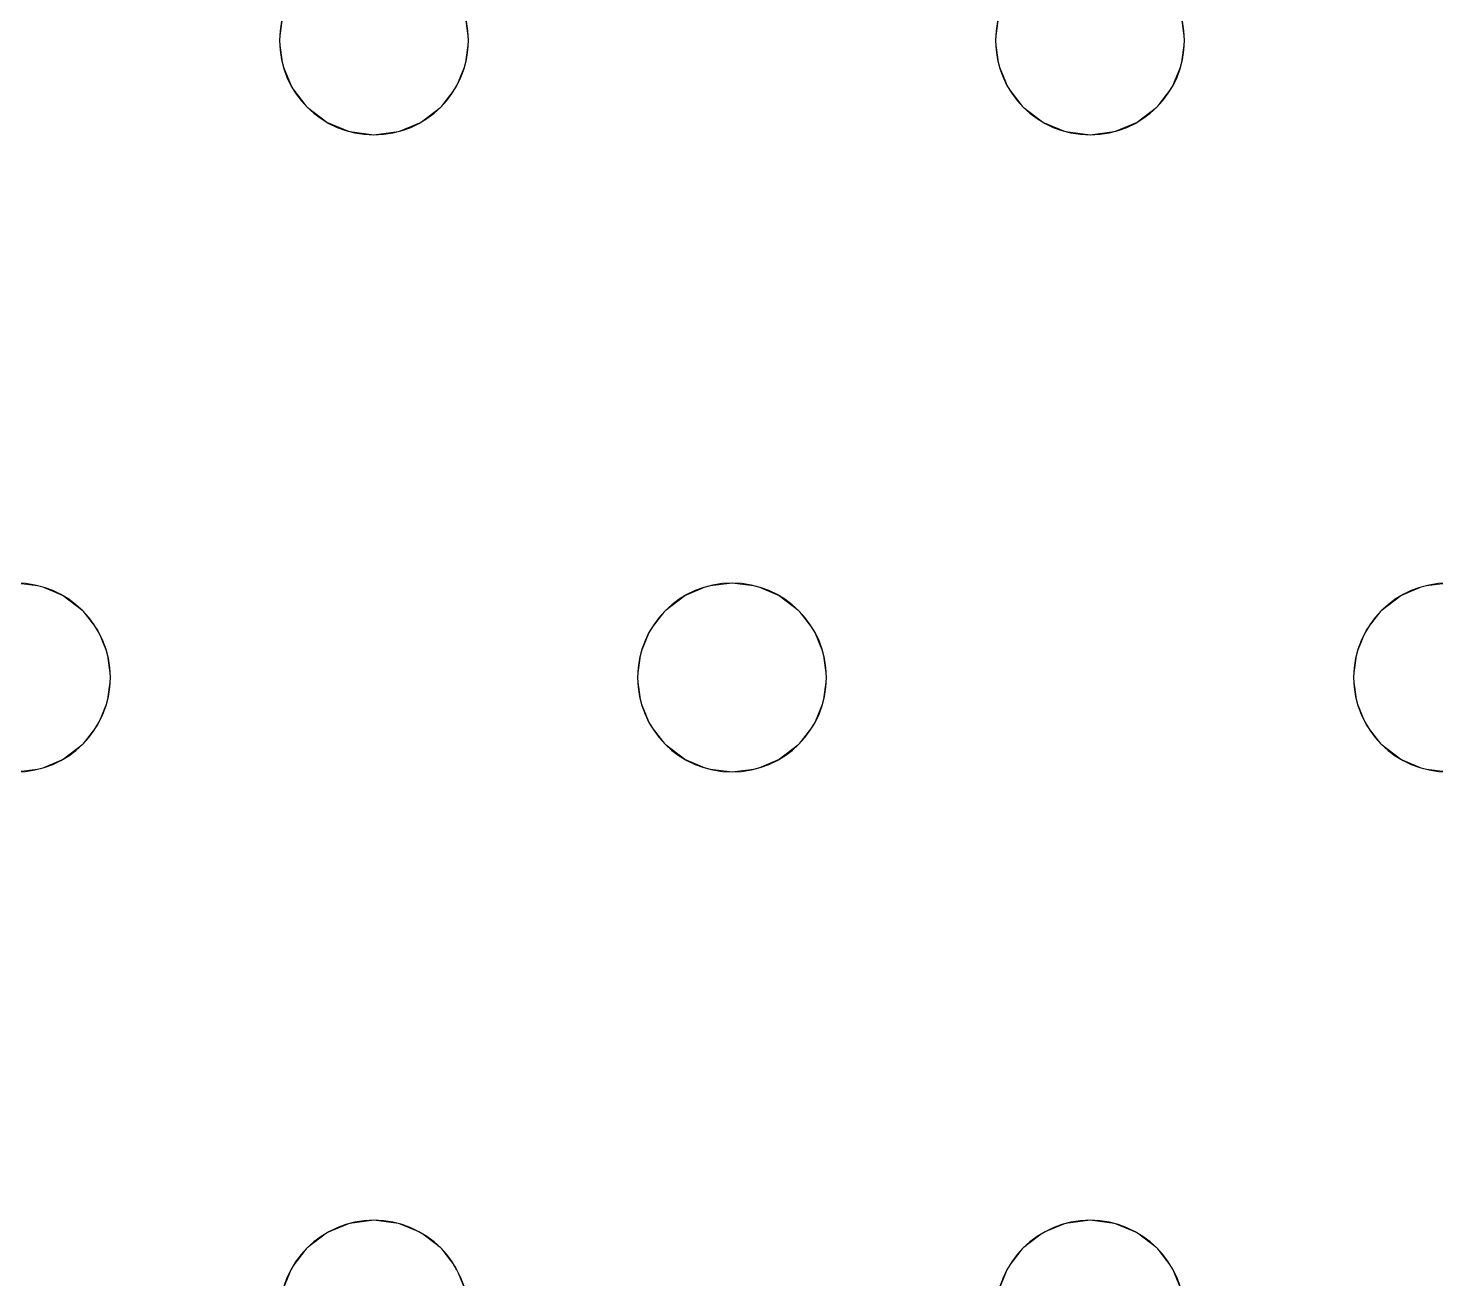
# Model space of a CAD drawing. Header units: millimetres. Extents: x -1 to 1601, y -701 to 1.
# Drawn here: x 431.4 to 491, y -339.5 to -286.5 of the extents above; entities that cross this region are included whole.
import ezdxf

# ---------------------------------------------------------------- set-up
doc = ezdxf.new("R2010")
doc.units = ezdxf.units.MM
doc.layers.add('IQ_200_3D', color=1, linetype='Continuous')
doc.layers.add('IQ_204_2D', color=7, linetype='Continuous')

msp = doc.modelspace()

# ---------------------------------------------------------------- linework, layer by layer
at = {"layer": 'IQ_200_3D', "lineweight": 18}
for points, invisible_edges in [([(122.762, -68.034, 850), (1477.238, -68.034, 850), (1477.238, -397.966, 850), (122.762, -397.966, 850)], 10), ([(122.762, -68.034, 860), (122.762, -397.966, 860), (1477.238, -397.966, 860), (1477.238, -68.034, 860)], 5), ([(419.579, -285.965, 888), (419.18, -285, 888), (442.185, -285.965, 888), (442.049, -287, 888)], 10), ([(449.913, -285.965, 888), (449.513, -285, 888), (472.519, -285.965, 888), (472.382, -287, 888)], 10), ([(472.519, -285.965, 890), (449.513, -285, 890), (449.913, -285.965, 890), (472.382, -287, 890)], 5), ([(480.246, -285.965, 888), (479.847, -285, 888), (502.852, -285.965, 888), (502.716, -287, 888)], 10), ([(419.716, -287, 888), (419.579, -285.965, 888), (442.049, -287, 888), (442.185, -288.035, 888)], 10), ([(442.049, -287, 890), (442.185, -285.965, 890), (419.579, -285.965, 890), (419.716, -287, 890)], 10), ([(442.185, -285.965, 890), (442.049, -287, 890), (442.049, -287, 888), (442.185, -285.965, 888)], 8), ([(450.049, -287, 890), (449.913, -285.965, 890), (449.913, -285.965, 888), (450.049, -287, 888)], 2), ([(450.049, -287, 888), (449.913, -285.965, 888), (472.382, -287, 888), (472.519, -288.035, 888)], 10), ([(450.049, -287, 890), (472.519, -288.035, 890), (472.382, -287, 890), (449.913, -285.965, 890)], 5), ([(472.519, -285.965, 890), (472.382, -287, 890), (472.382, -287, 888), (472.519, -285.965, 888)], 8), ([(480.382, -287, 890), (480.246, -285.965, 890), (480.246, -285.965, 888), (480.382, -287, 888)], 2), ([(502.716, -287, 888), (502.852, -288.035, 888), (480.382, -287, 888), (480.246, -285.965, 888)], 10), ([(502.716, -287, 890), (502.852, -285.965, 890), (480.246, -285.965, 890), (480.382, -287, 890)], 10), ([(419.579, -288.035, 888), (419.716, -287, 888), (442.185, -288.035, 888), (442.585, -289, 888)], 10), ([(442.185, -288.035, 890), (442.049, -287, 890), (419.716, -287, 890), (419.579, -288.035, 890)], 10), ([(442.049, -287, 890), (442.185, -288.035, 890), (442.185, -288.035, 888), (442.049, -287, 888)], 2), ([(449.913, -288.035, 890), (450.049, -287, 890), (450.049, -287, 888), (449.913, -288.035, 888)], 8), ([(449.913, -288.035, 888), (450.049, -287, 888), (472.519, -288.035, 888), (472.918, -289, 888)], 10), ([(449.913, -288.035, 890), (472.918, -289, 890), (472.519, -288.035, 890), (450.049, -287, 890)], 5), ([(472.382, -287, 890), (472.519, -288.035, 890), (472.519, -288.035, 888), (472.382, -287, 888)], 2), ([(480.246, -288.035, 890), (480.382, -287, 890), (480.382, -287, 888), (480.246, -288.035, 888)], 8), ([(480.246, -288.035, 888), (480.382, -287, 888), (502.852, -288.035, 888), (503.252, -289, 888)], 10), ([(502.852, -288.035, 890), (502.716, -287, 890), (480.382, -287, 890), (480.246, -288.035, 890)], 10), ([(419.18, -289, 888), (419.579, -288.035, 888), (442.585, -289, 888), (430.882, -310, 888)], 14), ([(419.18, -289, 890), (430.882, -310, 890), (442.585, -289, 890), (419.579, -288.035, 890)], 7), ([(442.185, -288.035, 890), (419.579, -288.035, 890), (442.585, -289, 890)], 3), ([(442.185, -288.035, 890), (442.585, -289, 890), (442.585, -289, 888), (442.185, -288.035, 888)], 10), ([(449.513, -289, 890), (449.913, -288.035, 890), (449.913, -288.035, 888), (449.513, -289, 888)], 10), ([(449.513, -289, 888), (449.913, -288.035, 888), (472.918, -289, 888)], 14), ([(472.918, -289, 890), (449.913, -288.035, 890), (449.513, -289, 890), (461.216, -310, 890)], 13), ([(472.519, -288.035, 890), (472.918, -289, 890), (472.918, -289, 888), (472.519, -288.035, 888)], 10), ([(479.847, -289, 890), (480.246, -288.035, 890), (480.246, -288.035, 888), (479.847, -289, 888)], 10), ([(479.847, -289, 888), (480.246, -288.035, 888), (503.252, -289, 888)], 14), ([(480.246, -288.035, 890), (479.847, -289, 890), (503.252, -289, 890), (502.852, -288.035, 890)], 10), ([(430.882, -310, 888), (442.585, -289, 888), (443.221, -289.828, 888), (431.918, -310.136, 888)], 5), ([(443.221, -289.828, 890), (442.585, -289, 890), (430.882, -310, 890), (431.918, -310.136, 890)], 10), ([(442.585, -289, 890), (443.221, -289.828, 890), (443.221, -289.828, 888), (442.585, -289, 888)], 10), ([(448.878, -289.828, 890), (449.513, -289, 890), (449.513, -289, 888), (448.878, -289.828, 888)], 10), ([(461.216, -310, 888), (448.878, -289.828, 888), (449.513, -289, 888), (472.918, -289, 888)], 13), ([(461.216, -310, 890), (449.513, -289, 890), (448.878, -289.828, 890), (460.18, -310.136, 890)], 5), ([(472.918, -289, 888), (473.554, -289.828, 888), (461.216, -310, 888)], 14), ([(461.216, -310, 890), (473.554, -289.828, 890), (472.918, -289, 890)], 13), ([(472.918, -289, 890), (473.554, -289.828, 890), (473.554, -289.828, 888), (472.918, -289, 888)], 10), ([(479.211, -289.828, 890), (479.847, -289, 890), (479.847, -289, 888), (479.211, -289.828, 888)], 10), ([(479.847, -289, 888), (503.252, -289, 888), (491.549, -310, 888), (479.211, -289.828, 888)], 7), ([(491.549, -310, 890), (479.847, -289, 890), (479.211, -289.828, 890), (490.514, -310.136, 890)], 5), ([(491.549, -310, 890), (503.887, -289.828, 890), (503.252, -289, 890), (479.847, -289, 890)], 13), ([(431.918, -310.136, 888), (443.221, -289.828, 888), (444.049, -290.464, 888), (432.882, -310.536, 888)], 5), ([(444.049, -290.464, 890), (443.221, -289.828, 890), (431.918, -310.136, 890), (432.882, -310.536, 890)], 10), ([(443.221, -289.828, 890), (444.049, -290.464, 890), (444.049, -290.464, 888), (443.221, -289.828, 888)], 10), ([(448.049, -290.464, 890), (448.878, -289.828, 890), (448.878, -289.828, 888), (448.049, -290.464, 888)], 10), ([(460.18, -310.136, 888), (448.049, -290.464, 888), (448.878, -289.828, 888), (461.216, -310, 888)], 5), ([(448.049, -290.464, 890), (459.216, -310.536, 890), (460.18, -310.136, 890), (448.878, -289.828, 890)], 5), ([(462.251, -310.136, 888), (461.216, -310, 888), (473.554, -289.828, 888), (474.382, -290.464, 888)], 10), ([(462.251, -310.136, 890), (474.382, -290.464, 890), (473.554, -289.828, 890), (461.216, -310, 890)], 5), ([(473.554, -289.828, 890), (474.382, -290.464, 890), (474.382, -290.464, 888), (473.554, -289.828, 888)], 10), ([(478.382, -290.464, 890), (479.211, -289.828, 890), (479.211, -289.828, 888), (478.382, -290.464, 888)], 10), ([(490.514, -310.136, 888), (478.382, -290.464, 888), (479.211, -289.828, 888), (491.549, -310, 888)], 5), ([(490.514, -310.136, 890), (479.211, -289.828, 890), (478.382, -290.464, 890), (489.549, -310.536, 890)], 5), ([(432.882, -310.536, 888), (444.049, -290.464, 888), (445.014, -290.864, 888), (433.711, -311.172, 888)], 5), ([(445.014, -290.864, 890), (444.049, -290.464, 890), (432.882, -310.536, 890), (433.711, -311.172, 890)], 10), ([(446.049, -291, 888), (434.347, -312, 888), (433.711, -311.172, 888), (445.014, -290.864, 888)], 5), ([(446.049, -291, 890), (445.014, -290.864, 890), (433.711, -311.172, 890), (434.347, -312, 890)], 10), ([(446.049, -291, 888), (458.387, -311.172, 888), (457.752, -312, 888), (434.347, -312, 888)], 13), ([(457.752, -312, 890), (458.387, -311.172, 890), (446.049, -291, 890), (434.347, -312, 890)], 14), ([(444.049, -290.464, 890), (445.014, -290.864, 890), (445.014, -290.864, 888), (444.049, -290.464, 888)], 10), ([(446.049, -291, 888), (445.014, -290.864, 888), (445.014, -290.864, 890), (446.049, -291, 890)], 10), ([(447.084, -290.864, 888), (446.049, -291, 888), (446.049, -291, 890), (447.084, -290.864, 890)], 10), ([(458.387, -311.172, 888), (446.049, -291, 888), (447.084, -290.864, 888), (459.216, -310.536, 888)], 5), ([(458.387, -311.172, 890), (459.216, -310.536, 890), (447.084, -290.864, 890), (446.049, -291, 890)], 10), ([(447.084, -290.864, 890), (448.049, -290.464, 890), (448.049, -290.464, 888), (447.084, -290.864, 888)], 10), ([(448.049, -290.464, 888), (460.18, -310.136, 888), (459.216, -310.536, 888), (447.084, -290.864, 888)], 5), ([(447.084, -290.864, 890), (459.216, -310.536, 890), (448.049, -290.464, 890)], 3), ([(463.216, -310.536, 888), (462.251, -310.136, 888), (474.382, -290.464, 888), (475.347, -290.864, 888)], 10), ([(474.382, -290.464, 890), (462.251, -310.136, 890), (463.216, -310.536, 890), (475.347, -290.864, 890)], 5), ([(475.347, -290.864, 888), (464.044, -311.172, 888), (463.216, -310.536, 888)], 13), ([(464.044, -311.172, 890), (476.382, -291, 890), (475.347, -290.864, 890), (463.216, -310.536, 890)], 5), ([(476.382, -291, 888), (464.68, -312, 888), (464.044, -311.172, 888), (475.347, -290.864, 888)], 5), ([(464.044, -311.172, 890), (464.68, -312, 890), (476.382, -291, 890)], 14), ([(476.382, -291, 888), (488.721, -311.172, 888), (488.085, -312, 888), (464.68, -312, 888)], 13), ([(464.68, -312, 890), (487.685, -312.965, 890), (488.085, -312, 890), (476.382, -291, 890)], 13), ([(474.382, -290.464, 890), (475.347, -290.864, 890), (475.347, -290.864, 888), (474.382, -290.464, 888)], 10), ([(476.382, -291, 888), (475.347, -290.864, 888), (475.347, -290.864, 890), (476.382, -291, 890)], 10), ([(477.418, -290.864, 888), (476.382, -291, 888), (476.382, -291, 890), (477.418, -290.864, 890)], 10), ([(488.721, -311.172, 888), (476.382, -291, 888), (477.418, -290.864, 888), (489.549, -310.536, 888)], 5), ([(476.382, -291, 890), (488.085, -312, 890), (488.721, -311.172, 890), (477.418, -290.864, 890)], 5), ([(477.418, -290.864, 890), (478.382, -290.464, 890), (478.382, -290.464, 888), (477.418, -290.864, 888)], 10), ([(489.549, -310.536, 888), (477.418, -290.864, 888), (478.382, -290.464, 888), (490.514, -310.136, 888)], 5), ([(489.549, -310.536, 890), (478.382, -290.464, 890), (477.418, -290.864, 890), (488.721, -311.172, 890)], 5), ([(430.882, -310, 888), (431.918, -310.136, 888), (431.918, -310.136, 890), (430.882, -310, 890)], 10), ([(460.18, -310.136, 888), (461.216, -310, 888), (461.216, -310, 890), (460.18, -310.136, 890)], 10), ([(461.216, -310, 888), (462.251, -310.136, 888), (462.251, -310.136, 890), (461.216, -310, 890)], 10), ([(490.514, -310.136, 888), (491.549, -310, 888), (491.549, -310, 890), (490.514, -310.136, 890)], 10), ([(432.882, -310.536, 890), (431.918, -310.136, 890), (431.918, -310.136, 888), (432.882, -310.536, 888)], 10), ([(433.711, -311.172, 890), (432.882, -310.536, 890), (432.882, -310.536, 888), (433.711, -311.172, 888)], 10), ([(459.216, -310.536, 890), (458.387, -311.172, 890), (458.387, -311.172, 888), (459.216, -310.536, 888)], 10), ([(460.18, -310.136, 890), (459.216, -310.536, 890), (459.216, -310.536, 888), (460.18, -310.136, 888)], 10), ([(463.216, -310.536, 890), (462.251, -310.136, 890), (462.251, -310.136, 888), (463.216, -310.536, 888)], 10), ([(464.044, -311.172, 890), (463.216, -310.536, 890), (463.216, -310.536, 888), (464.044, -311.172, 888)], 10), ([(489.549, -310.536, 890), (488.721, -311.172, 890), (488.721, -311.172, 888), (489.549, -310.536, 888)], 10), ([(490.514, -310.136, 890), (489.549, -310.536, 890), (489.549, -310.536, 888), (490.514, -310.136, 888)], 10), ([(434.347, -312, 890), (433.711, -311.172, 890), (433.711, -311.172, 888), (434.347, -312, 888)], 10), ([(458.387, -311.172, 890), (457.752, -312, 890), (457.752, -312, 888), (458.387, -311.172, 888)], 10), ([(464.68, -312, 890), (464.044, -311.172, 890), (464.044, -311.172, 888), (464.68, -312, 888)], 10), ([(488.721, -311.172, 890), (488.085, -312, 890), (488.085, -312, 888), (488.721, -311.172, 888)], 10), ([(434.746, -312.965, 890), (434.347, -312, 890), (434.347, -312, 888), (434.746, -312.965, 888)], 10), ([(457.352, -312.965, 888), (434.746, -312.965, 888), (434.347, -312, 888), (457.752, -312, 888)], 5), ([(457.352, -312.965, 890), (457.752, -312, 890), (434.347, -312, 890), (434.746, -312.965, 890)], 10), ([(457.752, -312, 890), (457.352, -312.965, 890), (457.352, -312.965, 888), (457.752, -312, 888)], 10), ([(465.079, -312.965, 890), (464.68, -312, 890), (464.68, -312, 888), (465.079, -312.965, 888)], 10), ([(487.685, -312.965, 888), (465.079, -312.965, 888), (464.68, -312, 888), (488.085, -312, 888)], 5), ([(465.079, -312.965, 890), (487.549, -314, 890), (487.685, -312.965, 890), (464.68, -312, 890)], 5), ([(488.085, -312, 890), (487.685, -312.965, 890), (487.685, -312.965, 888), (488.085, -312, 888)], 10), ([(434.882, -314, 890), (434.746, -312.965, 890), (434.746, -312.965, 888), (434.882, -314, 888)], 2), ([(457.216, -314, 888), (434.882, -314, 888), (434.746, -312.965, 888), (457.352, -312.965, 888)], 5), ([(457.216, -314, 890), (457.352, -312.965, 890), (434.746, -312.965, 890), (434.882, -314, 890)], 10), ([(457.352, -312.965, 890), (457.216, -314, 890), (457.216, -314, 888), (457.352, -312.965, 888)], 8), ([(465.216, -314, 890), (465.079, -312.965, 890), (465.079, -312.965, 888), (465.216, -314, 888)], 2), ([(487.549, -314, 888), (465.216, -314, 888), (465.079, -312.965, 888), (487.685, -312.965, 888)], 5), ([(465.216, -314, 890), (487.685, -315.035, 890), (487.549, -314, 890), (465.079, -312.965, 890)], 5), ([(487.685, -312.965, 890), (487.549, -314, 890), (487.549, -314, 888), (487.685, -312.965, 888)], 8), ([(434.746, -315.035, 890), (434.882, -314, 890), (434.882, -314, 888), (434.746, -315.035, 888)], 8), ([(457.352, -315.035, 888), (457.752, -316, 888), (434.746, -315.035, 888), (434.882, -314, 888)], 10), ([(434.746, -315.035, 890), (457.752, -316, 890), (457.352, -315.035, 890), (434.882, -314, 890)], 5), ([(434.882, -314, 888), (457.216, -314, 888), (457.352, -315.035, 888)], 13), ([(457.216, -314, 890), (434.882, -314, 890), (457.352, -315.035, 890)], 3), ([(457.216, -314, 890), (457.352, -315.035, 890), (457.352, -315.035, 888), (457.216, -314, 888)], 2), ([(465.079, -315.035, 890), (465.216, -314, 890), (465.216, -314, 888), (465.079, -315.035, 888)], 8), ([(487.685, -315.035, 888), (465.079, -315.035, 888), (465.216, -314, 888), (487.549, -314, 888)], 5), ([(465.079, -315.035, 890), (488.085, -316, 890), (487.685, -315.035, 890), (465.216, -314, 890)], 5), ([(487.549, -314, 890), (487.685, -315.035, 890), (487.685, -315.035, 888), (487.549, -314, 888)], 2), ([(434.347, -316, 890), (434.746, -315.035, 890), (434.746, -315.035, 888), (434.347, -316, 888)], 10), ([(434.347, -316, 888), (434.746, -315.035, 888), (457.752, -316, 888), (446.049, -337, 888)], 14), ([(457.752, -316, 890), (434.746, -315.035, 890), (434.347, -316, 890), (446.049, -337, 890)], 13), ([(457.352, -315.035, 890), (457.752, -316, 890), (457.752, -316, 888), (457.352, -315.035, 888)], 10), ([(464.68, -316, 890), (465.079, -315.035, 890), (465.079, -315.035, 888), (464.68, -316, 888)], 10), ([(488.085, -316, 888), (464.68, -316, 888), (465.079, -315.035, 888), (487.685, -315.035, 888)], 5), ([(464.68, -316, 890), (488.085, -316, 890), (465.079, -315.035, 890)], 3), ([(487.685, -315.035, 890), (488.085, -316, 890), (488.085, -316, 888), (487.685, -315.035, 888)], 10), ([(433.711, -316.828, 890), (434.347, -316, 890), (434.347, -316, 888), (433.711, -316.828, 888)], 10), ([(433.711, -316.828, 888), (434.347, -316, 888), (446.049, -337, 888), (445.014, -337.136, 888)], 10), ([(446.049, -337, 890), (434.347, -316, 890), (433.711, -316.828, 890), (445.014, -337.136, 890)], 5), ([(446.049, -337, 888), (457.752, -316, 888), (458.387, -316.828, 888), (447.084, -337.136, 888)], 5), ([(458.387, -316.828, 890), (457.752, -316, 890), (446.049, -337, 890), (447.084, -337.136, 890)], 10), ([(457.752, -316, 890), (458.387, -316.828, 890), (458.387, -316.828, 888), (457.752, -316, 888)], 10), ([(464.044, -316.828, 890), (464.68, -316, 890), (464.68, -316, 888), (464.044, -316.828, 888)], 10), ([(476.382, -337, 888), (464.044, -316.828, 888), (464.68, -316, 888), (488.085, -316, 888)], 13), ([(464.044, -316.828, 890), (475.347, -337.136, 890), (476.382, -337, 890), (464.68, -316, 890)], 5), ([(488.085, -316, 890), (464.68, -316, 890), (476.382, -337, 890), (488.721, -316.828, 890)], 7), ([(488.721, -316.828, 888), (477.418, -337.136, 888), (476.382, -337, 888), (488.085, -316, 888)], 5), ([(488.085, -316, 890), (488.721, -316.828, 890), (488.721, -316.828, 888), (488.085, -316, 888)], 10), ([(432.882, -317.464, 890), (433.711, -316.828, 890), (433.711, -316.828, 888), (432.882, -317.464, 888)], 10), ([(432.882, -317.464, 888), (433.711, -316.828, 888), (445.014, -337.136, 888), (444.049, -337.536, 888)], 10), ([(445.014, -337.136, 890), (433.711, -316.828, 890), (432.882, -317.464, 890), (444.049, -337.536, 890)], 5), ([(447.084, -337.136, 888), (458.387, -316.828, 888), (459.216, -317.464, 888), (448.049, -337.536, 888)], 5), ([(459.216, -317.464, 890), (458.387, -316.828, 890), (447.084, -337.136, 890), (448.049, -337.536, 890)], 10), ([(458.387, -316.828, 890), (459.216, -317.464, 890), (459.216, -317.464, 888), (458.387, -316.828, 888)], 10), ([(463.216, -317.464, 890), (464.044, -316.828, 890), (464.044, -316.828, 888), (463.216, -317.464, 888)], 10), ([(475.347, -337.136, 888), (463.216, -317.464, 888), (464.044, -316.828, 888), (476.382, -337, 888)], 5), ([(463.216, -317.464, 890), (475.347, -337.136, 890), (464.044, -316.828, 890)], 3), ([(477.418, -337.136, 890), (489.549, -317.464, 890), (488.721, -316.828, 890), (476.382, -337, 890)], 5), ([(477.418, -337.136, 888), (488.721, -316.828, 888), (489.549, -317.464, 888), (478.382, -337.536, 888)], 5), ([(488.721, -316.828, 890), (489.549, -317.464, 890), (489.549, -317.464, 888), (488.721, -316.828, 888)], 10), ([(431.918, -317.864, 890), (432.882, -317.464, 890), (432.882, -317.464, 888), (431.918, -317.864, 888)], 10), ([(431.918, -317.864, 888), (432.882, -317.464, 888), (444.049, -337.536, 888), (443.221, -338.172, 888)], 10), ([(444.049, -337.536, 890), (432.882, -317.464, 890), (431.918, -317.864, 890)], 13), ([(460.18, -317.864, 888), (448.878, -338.172, 888), (448.049, -337.536, 888), (459.216, -317.464, 888)], 5), ([(460.18, -317.864, 890), (459.216, -317.464, 890), (448.049, -337.536, 890), (448.878, -338.172, 890)], 10), ([(459.216, -317.464, 890), (460.18, -317.864, 890), (460.18, -317.864, 888), (459.216, -317.464, 888)], 10), ([(462.251, -317.864, 890), (463.216, -317.464, 890), (463.216, -317.464, 888), (462.251, -317.864, 888)], 10), ([(474.382, -337.536, 888), (462.251, -317.864, 888), (463.216, -317.464, 888), (475.347, -337.136, 888)], 5), ([(474.382, -337.536, 890), (475.347, -337.136, 890), (463.216, -317.464, 890), (462.251, -317.864, 890)], 10), ([(477.418, -337.136, 890), (478.382, -337.536, 890), (489.549, -317.464, 890)], 14), ([(478.382, -337.536, 888), (489.549, -317.464, 888), (490.514, -317.864, 888), (479.211, -338.172, 888)], 5), ([(490.514, -317.864, 890), (489.549, -317.464, 890), (478.382, -337.536, 890), (479.211, -338.172, 890)], 10), ([(489.549, -317.464, 890), (490.514, -317.864, 890), (490.514, -317.864, 888), (489.549, -317.464, 888)], 10), ([(419.18, -339, 888), (418.544, -338.172, 888), (430.882, -318, 888), (442.585, -339, 888)], 14), ([(430.882, -318, 890), (419.18, -339, 890), (442.585, -339, 890), (443.221, -338.172, 890)], 11), ([(431.918, -317.864, 888), (430.882, -318, 888), (430.882, -318, 890), (431.918, -317.864, 890)], 10), ([(430.882, -318, 888), (431.918, -317.864, 888), (443.221, -338.172, 888), (442.585, -339, 888)], 10), ([(431.918, -317.864, 890), (430.882, -318, 890), (443.221, -338.172, 890), (444.049, -337.536, 890)], 10), ([(461.216, -318, 888), (449.513, -339, 888), (448.878, -338.172, 888), (460.18, -317.864, 888)], 5), ([(448.878, -338.172, 890), (449.513, -339, 890), (461.216, -318, 890), (460.18, -317.864, 890)], 10), ([(472.918, -339, 888), (449.513, -339, 888), (461.216, -318, 888), (473.554, -338.172, 888)], 7), ([(461.216, -318, 890), (449.513, -339, 890), (472.918, -339, 890), (473.554, -338.172, 890)], 11), ([(461.216, -318, 888), (460.18, -317.864, 888), (460.18, -317.864, 890), (461.216, -318, 890)], 10), ([(462.251, -317.864, 888), (461.216, -318, 888), (461.216, -318, 890), (462.251, -317.864, 890)], 10), ([(473.554, -338.172, 888), (461.216, -318, 888), (462.251, -317.864, 888), (474.382, -337.536, 888)], 5), ([(473.554, -338.172, 890), (474.382, -337.536, 890), (462.251, -317.864, 890), (461.216, -318, 890)], 10), ([(479.211, -338.172, 888), (490.514, -317.864, 888), (491.549, -318, 888), (479.847, -339, 888)], 5), ([(491.549, -318, 890), (490.514, -317.864, 890), (479.211, -338.172, 890), (479.847, -339, 890)], 10), ([(479.847, -339, 888), (491.549, -318, 888), (503.252, -339, 888), (502.852, -339.965, 888)], 11), ([(503.252, -339, 890), (503.887, -338.172, 890), (491.549, -318, 890), (479.847, -339, 890)], 14), ([(491.549, -318, 888), (490.514, -317.864, 888), (490.514, -317.864, 890), (491.549, -318, 890)], 10), ([(445.014, -337.136, 890), (444.049, -337.536, 890), (444.049, -337.536, 888), (445.014, -337.136, 888)], 10), ([(445.014, -337.136, 888), (446.049, -337, 888), (446.049, -337, 890), (445.014, -337.136, 890)], 10), ([(446.049, -337, 888), (447.084, -337.136, 888), (447.084, -337.136, 890), (446.049, -337, 890)], 10), ([(448.049, -337.536, 890), (447.084, -337.136, 890), (447.084, -337.136, 888), (448.049, -337.536, 888)], 10), ([(475.347, -337.136, 890), (474.382, -337.536, 890), (474.382, -337.536, 888), (475.347, -337.136, 888)], 10), ([(475.347, -337.136, 888), (476.382, -337, 888), (476.382, -337, 890), (475.347, -337.136, 890)], 10), ([(476.382, -337, 888), (477.418, -337.136, 888), (477.418, -337.136, 890), (476.382, -337, 890)], 10), ([(478.382, -337.536, 890), (477.418, -337.136, 890), (477.418, -337.136, 888), (478.382, -337.536, 888)], 10), ([(444.049, -337.536, 890), (443.221, -338.172, 890), (443.221, -338.172, 888), (444.049, -337.536, 888)], 10), ([(448.878, -338.172, 890), (448.049, -337.536, 890), (448.049, -337.536, 888), (448.878, -338.172, 888)], 10), ([(474.382, -337.536, 890), (473.554, -338.172, 890), (473.554, -338.172, 888), (474.382, -337.536, 888)], 10), ([(479.211, -338.172, 890), (478.382, -337.536, 890), (478.382, -337.536, 888), (479.211, -338.172, 888)], 10), ([(443.221, -338.172, 890), (442.585, -339, 890), (442.585, -339, 888), (443.221, -338.172, 888)], 10), ([(449.513, -339, 890), (448.878, -338.172, 890), (448.878, -338.172, 888), (449.513, -339, 888)], 10), ([(473.554, -338.172, 890), (472.918, -339, 890), (472.918, -339, 888), (473.554, -338.172, 888)], 10), ([(479.847, -339, 890), (479.211, -338.172, 890), (479.211, -338.172, 888), (479.847, -339, 888)], 10), ([(442.185, -339.965, 888), (419.579, -339.965, 888), (419.18, -339, 888), (442.585, -339, 888)], 5), ([(442.185, -339.965, 890), (442.585, -339, 890), (419.18, -339, 890), (419.579, -339.965, 890)], 10), ([(442.585, -339, 890), (442.185, -339.965, 890), (442.185, -339.965, 888), (442.585, -339, 888)], 10), ([(449.913, -339.965, 890), (449.513, -339, 890), (449.513, -339, 888), (449.913, -339.965, 888)], 10), ([(449.513, -339, 888), (472.918, -339, 888), (472.519, -339.965, 888), (449.913, -339.965, 888)], 5), ([(472.519, -339.965, 890), (472.918, -339, 890), (449.513, -339, 890), (449.913, -339.965, 890)], 10), ([(472.918, -339, 890), (472.519, -339.965, 890), (472.519, -339.965, 888), (472.918, -339, 888)], 10), ([(480.246, -339.965, 890), (479.847, -339, 890), (479.847, -339, 888), (480.246, -339.965, 888)], 10), ([(502.852, -339.965, 888), (480.246, -339.965, 888), (479.847, -339, 888)], 13), ([(502.852, -339.965, 890), (503.252, -339, 890), (479.847, -339, 890), (480.246, -339.965, 890)], 10)]:
    msp.add_3dface(points, dxfattribs=dict(at, invisible_edges=invisible_edges))
at = {"layer": 'IQ_204_2D'}
for centre, start, end in [((446.049, -287), 0, 180), ((476.382, -287), 0, 180), ((446.049, -287), 180, 0), ((476.382, -287), 180, 0), ((430.882, -314), 0, 180), ((461.216, -314), 0, 180), ((491.549, -314), 0, 180), ((430.882, -314), 180, 0), ((461.216, -314), 180, 0), ((491.549, -314), 180, 0), ((446.049, -341), 0, 180), ((476.382, -341), 0, 180)]:
    msp.add_arc(centre, 4, start, end, dxfattribs=at)

# ---------------------------------------------------------------- meshes
at = {"layer": 'IQ_200_3D', "lineweight": 18}
mesh = msp.add_polyface(dxfattribs=at)
corners = [(1600, 0, 850), (1600, -700, 850), (0, -700, 850), (0, 0, 850), (1210.5, -594, 850), (1211.556, -602.023, 850), (1214.653, -609.5, 850), (1219.58, -615.92, 850), (1226, -620.847, 850), (1233.477, -623.944, 850), (1241.5, -625, 850), (1459.5, -625, 850), (1467.523, -623.944, 850), (1475, -620.847, 850), (1481.42, -615.92, 850), (1486.347, -609.5, 850), (1489.444, -602.023, 850), (1490.5, -594, 850), (1490.5, -476, 850), (1489.444, -467.977, 850), (1486.347, -460.5, 850), (1481.42, -454.08, 850), (1475, -449.153, 850), (1467.523, -446.056, 850), (1459.5, -445, 850), (1241.5, -445, 850), (1233.477, -446.056, 850), (1226, -449.153, 850), (1219.58, -454.08, 850), (1214.653, -460.5, 850), (1211.556, -467.977, 850), (1210.5, -476, 850), (1477.5, -68.034, 850), (122.5, -68.034, 850), (110.412, -69.625, 850), (99.148, -74.291, 850), (89.475, -81.713, 850), (82.053, -91.386, 850), (77.388, -102.65, 850), (75.796, -114.738, 850), (75.796, -351.262, 850), (77.388, -363.35, 850), (82.053, -374.614, 850), (89.475, -384.287, 850), (99.148, -391.709, 850), (110.412, -396.375, 850), (122.5, -397.966, 850), (1477.5, -397.966, 850), (1489.588, -396.375, 850), (1500.852, -391.709, 850), (1510.525, -384.287, 850), (1517.947, -374.614, 850), (1522.612, -363.35, 850), (1524.204, -351.262, 850), (1524.204, -114.738, 850), (1522.612, -102.65, 850), (1517.947, -91.386, 850), (1510.525, -81.713, 850), (1500.852, -74.291, 850), (1489.588, -69.625, 850)]
mesh.append_faces([[corners[k] for k in face] for face in [(37, 3, 36), (35, 3, 34), (4, 46, 31), (31, 46, 30), (55, 0, 54), (16, 1, 15), (14, 1, 13), (21, 49, 20), (11, 1, 10)]], dxfattribs={"vtx0": -1, "vtx1": -1})
mesh.append_faces([[corners[k] for k in face] for face in [(3, 37, 38), (3, 38, 39), (3, 39, 40, 2), (2, 40, 41), (46, 4, 5), (2, 6, 7), (46, 29, 30), (46, 28, 29), (26, 46, 47, 25), (46, 26, 27), (0, 59, 32, 3), (20, 49, 50, 19), (47, 24, 25), (0, 55, 56), (1, 52, 53), (19, 50, 51, 18), (1, 16, 17)]], dxfattribs={"vtx0": -1, "vtx2": -1})
mesh.append_faces([[corners[k] for k in face] for face in [(2, 45, 46, 5), (1, 17, 18, 51)]], dxfattribs={"vtx0": -1, "vtx2": -1, "vtx3": -1})
mesh.append_faces([[corners[k] for k in face] for face in [(41, 42, 2), (35, 36, 3), (33, 34, 3, 32), (43, 44, 2), (44, 45, 2), (42, 43, 2), (5, 6, 2), (27, 28, 46), (7, 8, 2), (8, 9, 2), (58, 59, 0), (56, 57, 0), (57, 58, 0), (51, 52, 1), (23, 24, 47), (11, 12, 1), (12, 13, 1), (14, 15, 1)]], dxfattribs={"vtx1": -1, "vtx2": -1})
mesh.append_faces([[corners[k] for k in face] for face in [(1, 2, 9, 10), (47, 48, 22, 23), (48, 49, 21, 22), (53, 54, 0, 1)]], dxfattribs={"vtx1": -1, "vtx3": -1})
mesh = msp.add_polyface(dxfattribs=at)
corners = [(1600, -700, 900), (1600, -23, 900), (0, -23, 900), (0, -700, 900), (90, -35.113, 900), (1510, -35.113, 900), (1529.382, -37.665, 900), (1547.443, -45.146, 900), (1562.953, -57.047, 900), (1574.854, -72.557, 900), (1582.335, -90.618, 900), (1584.887, -110, 900), (1584.887, -610, 900), (1582.335, -629.382, 900), (1574.854, -647.443, 900), (1562.953, -662.953, 900), (1547.443, -674.854, 900), (1529.382, -682.335, 900), (1510, -684.887, 900), (90, -684.887, 900), (70.618, -682.335, 900), (52.557, -674.854, 900), (37.047, -662.953, 900), (25.146, -647.443, 900), (17.665, -629.382, 900), (15.113, -610, 900), (15.113, -110, 900), (17.665, -90.618, 900), (25.146, -72.557, 900), (37.047, -57.047, 900), (52.557, -45.146, 900), (70.618, -37.665, 900)]
mesh.append_faces([[corners[k] for k in face] for face in [(9, 1, 8), (14, 0, 13), (31, 2, 30), (28, 2, 27), (21, 3, 20), (23, 3, 22)]], dxfattribs={"vtx0": -1, "vtx1": -1})
mesh.append_faces([[corners[k] for k in face] for face in [(1, 9, 10), (1, 11, 12, 0), (0, 14, 15), (0, 18, 19), (2, 28, 29), (3, 23, 24)]], dxfattribs={"vtx0": -1, "vtx2": -1})
mesh.append_faces([[corners[k] for k in face] for face in [(10, 11, 1), (5, 6, 1), (7, 8, 1), (6, 7, 1), (12, 13, 0), (15, 16, 0), (17, 18, 0), (16, 17, 0), (31, 4, 2), (29, 30, 2), (26, 27, 2), (21, 22, 3), (24, 25, 3)]], dxfattribs={"vtx1": -1, "vtx2": -1})
mesh.append_faces([[corners[k] for k in face] for face in [(4, 5, 1, 2), (25, 26, 2, 3), (19, 20, 3, 0)]], dxfattribs={"vtx1": -1, "vtx3": -1})
mesh = msp.add_polyface(dxfattribs=at)
corners = [(1510, -48.392, 890), (90, -48.392, 890), (66.424, -53.082, 890), (46.437, -66.437, 890), (33.082, -86.424, 890), (28.392, -110, 890), (28.392, -610, 890), (33.082, -633.576, 890), (46.437, -653.563, 890), (66.424, -666.918, 890), (90, -671.608, 890), (1510, -671.608, 890), (1533.576, -666.918, 890), (1553.563, -653.563, 890), (1566.918, -633.576, 890), (1571.608, -610, 890), (1571.608, -110, 890), (1566.918, -86.424, 890), (1553.563, -66.437, 890), (1533.576, -53.082, 890), (122.5, -418.034, 890), (1477.5, -418.034, 890), (1489.656, -419.634, 890), (1500.983, -424.326, 890), (1510.71, -431.79, 890), (1518.174, -441.517, 890), (1522.866, -452.844, 890), (1524.466, -465, 890), (1524.466, -605, 890), (1522.866, -617.156, 890), (1518.174, -628.483, 890), (1510.71, -638.21, 890), (1500.983, -645.674, 890), (1489.656, -650.366, 890), (1477.5, -651.966, 890), (122.5, -651.966, 890), (110.344, -650.366, 890), (99.017, -645.674, 890), (89.29, -638.21, 890), (81.826, -628.483, 890), (77.134, -617.156, 890), (75.534, -605, 890), (75.534, -465, 890), (77.134, -452.844, 890), (81.826, -441.517, 890), (89.29, -431.79, 890), (99.017, -424.326, 890), (110.344, -419.634, 890), (122.5, -68.034, 890), (1477.5, -68.034, 890), (1489.588, -69.625, 890), (1500.852, -74.291, 890), (1510.525, -81.713, 890), (1517.947, -91.386, 890), (1522.612, -102.65, 890), (1524.204, -114.738, 890), (1524.204, -351.262, 890), (1522.612, -363.35, 890), (1517.947, -374.614, 890), (1510.525, -384.287, 890), (1500.852, -391.709, 890), (1489.588, -396.375, 890), (1477.5, -397.966, 890), (122.5, -397.966, 890), (110.412, -396.375, 890), (99.148, -391.709, 890), (89.475, -384.287, 890), (82.053, -374.614, 890), (77.388, -363.35, 890), (75.796, -351.262, 890), (75.796, -114.738, 890), (77.388, -102.65, 890), (82.053, -91.386, 890), (89.475, -81.713, 890), (99.148, -74.291, 890), (110.412, -69.625, 890)]
mesh.append_faces([[corners[k] for k in face] for face in [(65, 47, 64), (75, 1, 74), (71, 5, 70), (73, 2, 72)]], dxfattribs={"vtx0": -1, "vtx1": -1})
mesh.append_faces([[corners[k] for k in face] for face in [(15, 28, 29, 14), (11, 32, 33), (16, 55, 56, 15), (54, 17, 18, 53), (53, 18, 19, 52), (52, 19, 0, 51), (0, 50, 51), (10, 37, 38, 9), (64, 47, 20, 63), (8, 39, 40, 7), (39, 8, 9, 38), (69, 42, 43), (1, 75, 48, 0), (3, 71, 72, 2)]], dxfattribs={"vtx0": -1, "vtx2": -1})
mesh.append_faces([[corners[k] for k in face] for face in [(6, 41, 42, 69)]], dxfattribs={"vtx0": -1, "vtx2": -1, "vtx3": -1})
mesh.append_faces([[corners[k] for k in face] for face in [(11, 33, 34, 35), (71, 3, 4, 5)]], dxfattribs={"vtx0": -1, "vtx3": -1})
mesh.append_faces([[corners[k] for k in face] for face in [(49, 50, 0, 48), (36, 37, 10)]], dxfattribs={"vtx1": -1, "vtx2": -1})
mesh.append_faces([[corners[k] for k in face] for face in [(27, 28, 15, 56)]], dxfattribs={"vtx1": -1, "vtx2": -1, "vtx3": -1})
mesh.append_faces([[corners[k] for k in face] for face in [(13, 14, 29, 30), (12, 13, 30, 31), (26, 27, 56, 57), (31, 32, 11, 12), (24, 25, 58, 59), (21, 22, 61, 62), (22, 23, 60, 61), (23, 24, 59, 60), (25, 26, 57, 58), (54, 55, 16, 17), (20, 21, 62, 63), (35, 36, 10, 11), (45, 46, 66, 67), (46, 47, 65, 66), (6, 7, 40, 41), (43, 44, 68, 69), (44, 45, 67, 68), (73, 74, 1, 2), (69, 70, 5, 6)]], dxfattribs={"vtx1": -1, "vtx3": -1})

doc.saveas('drawing.dxf')
